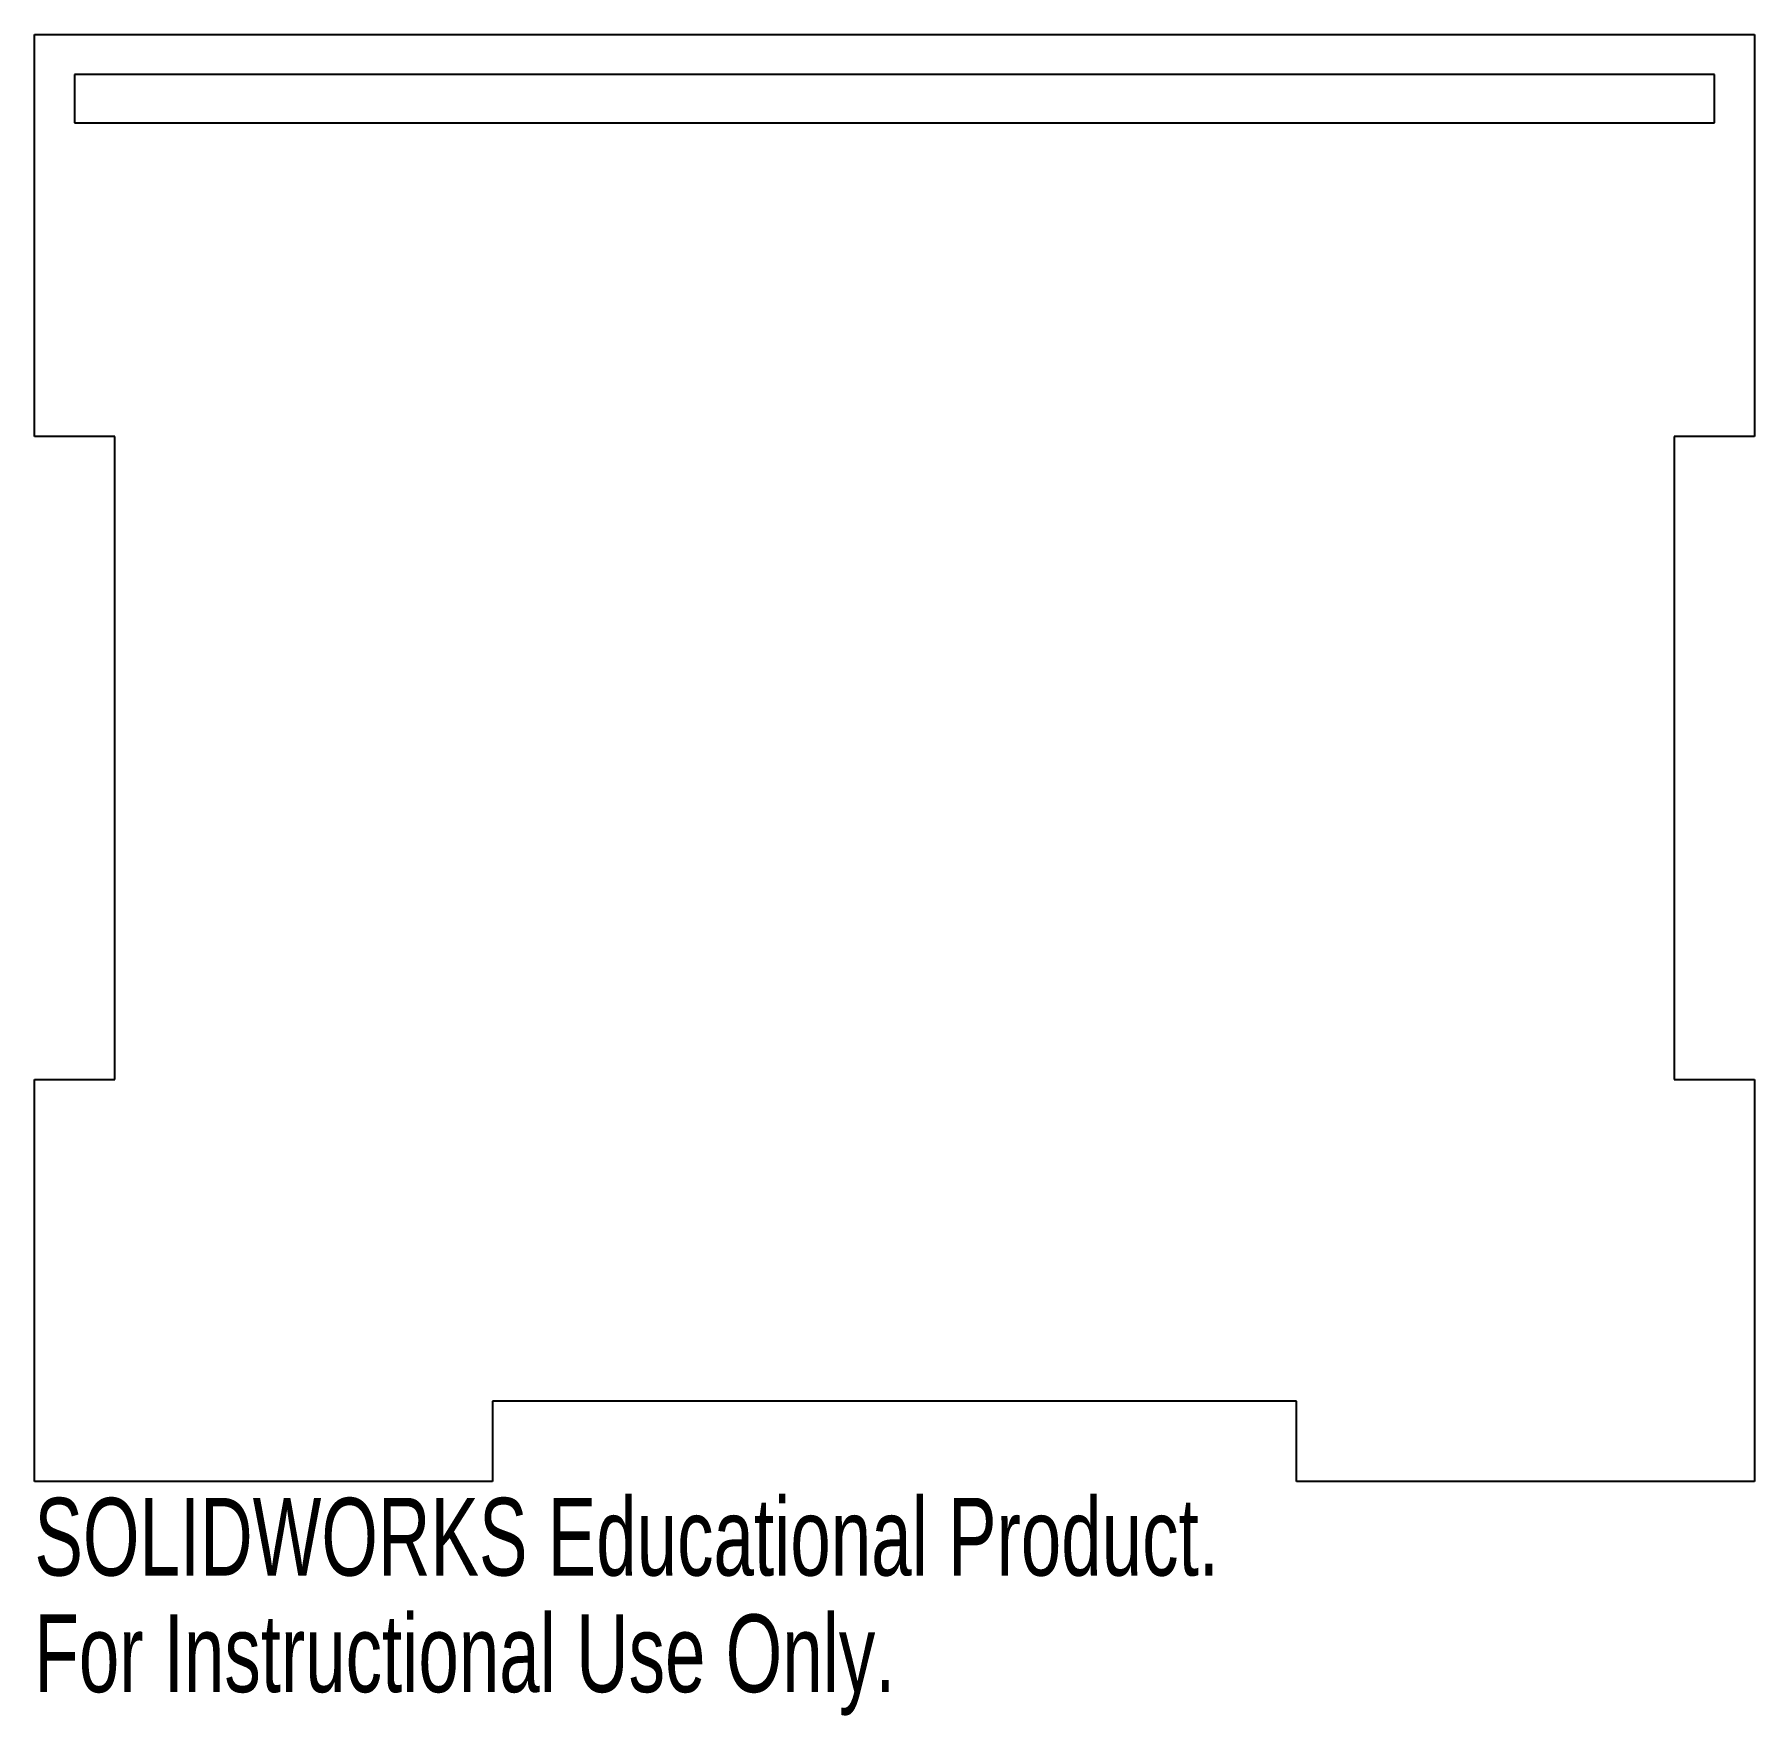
# Model space of a CAD drawing. Header units: millimetres. Extents: x -107 to 0, y -15 to 90.
import ezdxf

# ---------------------------------------------------------------- set-up
doc = ezdxf.new("R2010")
doc.units = ezdxf.units.MM
doc.styles.add('SLDTEXTSTYLE0', font='TXT', dxfattribs={"width": 0.7})

msp = doc.modelspace()

# ---------------------------------------------------------------- linework, layer by layer
at = {"color": 7, "linetype": 'Continuous', "lineweight": 25}
for p, q in [((-107, 90), (0, 90)), ((-107, 65), (-107, 90)), ((0, 90), (0, 65)), ((-2.5, 87.5), (-104.5, 87.5)), ((-104.5, 87.5), (-104.5, 84.5)), ((-2.5, 84.5), (-2.5, 87.5)), ((-104.5, 84.5), (-2.5, 84.5)), ((-102, 65), (-107, 65)), ((-102, 25), (-102, 65)), ((0, 65), (-5, 65)), ((-5, 65), (-5, 25)), ((-107, 25), (-102, 25)), ((-107, 0), (-107, 25)), ((-5, 25), (0, 25)), ((0, 25), (0, 0)), ((-28.5, 5), (-78.5, 5)), ((-78.5, 5), (-78.5, 0)), ((-28.5, 0), (-28.5, 5)), ((-78.5, 0), (-107, 0)), ((0, 0), (-28.5, 0))]:
    msp.add_line(p, q, dxfattribs=at)

# ---------------------------------------------------------------- texts
at = {"color": 7, "linetype": 'Continuous', "char_height": 4.8336, "attachment_point": 1, "style": 'SLDTEXTSTYLE0'}
for s, insert in [('SOLIDWORKS Educational Product.', (-107, -1.02)), ('For Instructional Use Only.', (-107, -8.27))]:
    msp.add_mtext(s, dxfattribs=dict(at, insert=insert))

doc.saveas('drawing.dxf')
